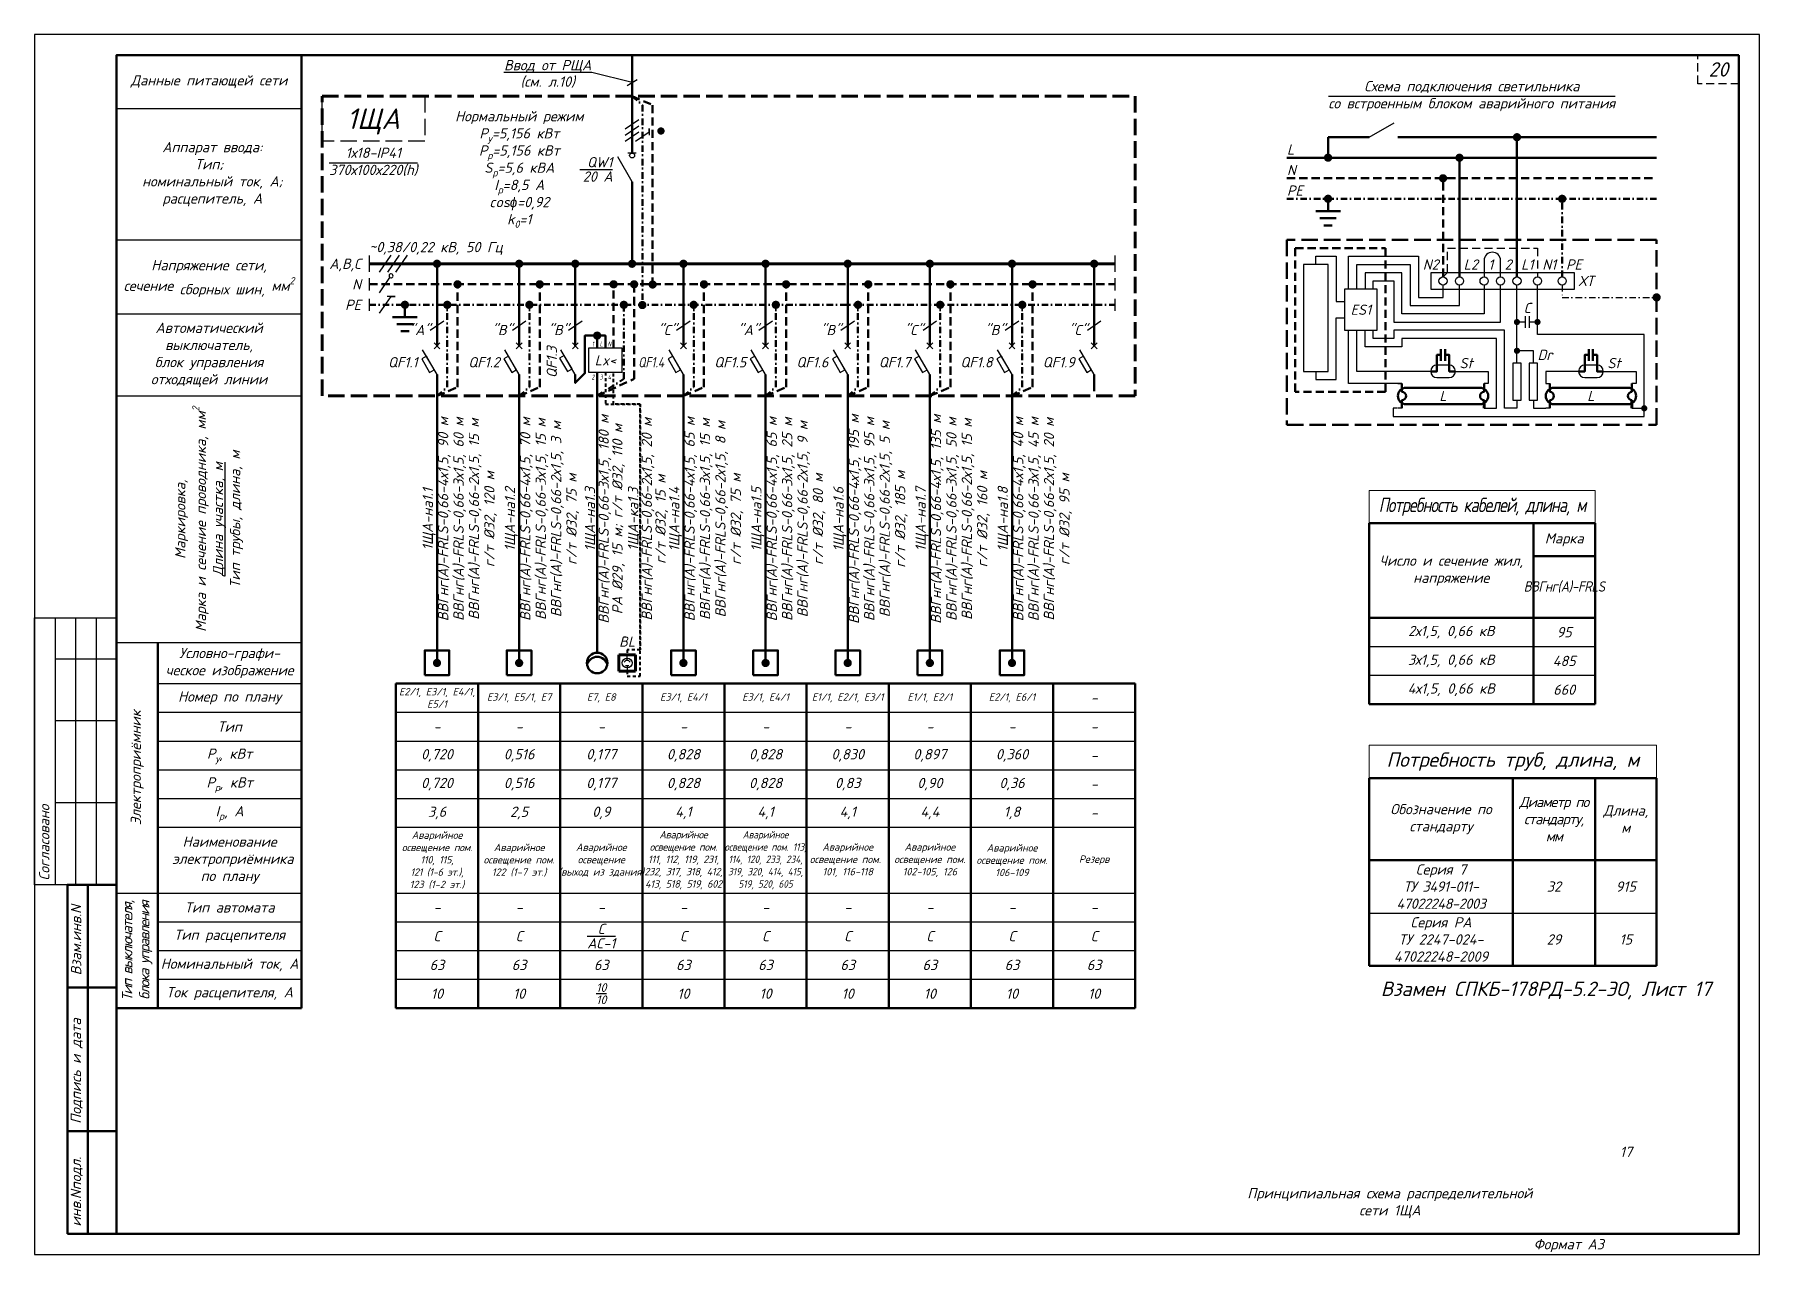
# Model space of a CAD drawing. Header units: millimetres. Extents: x 0 to 420, y 0 to 297.
import ezdxf
from ezdxf import colors
from ezdxf.entities.mleader import LeaderData, LeaderLine
from ezdxf.enums import TextEntityAlignment as Align
from ezdxf.math import Vec2, Vec3

# ---------------------------------------------------------------- set-up
doc = ezdxf.new("R2010")
doc.units = ezdxf.units.MM
for name, pattern in [('JIS_02_0.7', [1.35, 0.75, -0.6]), ('JIS_02_2.0', [3, 2, -1]), ('JIS_02_4.0', [5.5, 4, -1.5]), ('штрихпунктирная2', [12.7, 6.35, -3.175, 0, -3.175])]:
    doc.linetypes.add(name, pattern=pattern)
doc.layers.add('Рамка', color=7, linetype='Continuous')
doc.layers.add('ЭС', color=7, linetype='Continuous')
doc.styles.add('1.8', font='isocpeui.ttf', dxfattribs={"height": 1.8})
doc.styles.add('2.5', font='isocpeui.ttf', dxfattribs={"height": 2.5})
doc.styles.add('3.5', font='isocpeui.ttf', dxfattribs={"height": 3.5})
doc.styles.add('5', font='isocpeui.ttf', dxfattribs={"height": 5})

# ---------------------------------------------------------------- blocks, each defined once
blk = doc.blocks.new('*T2')
at = {"layer": 'ЭС', "color": 0, "linetype": 'ByBlock', "lineweight": 50, "transparency": 16777216}
for p, q in [((0, 0), (45, 0)), ((0, 0), (0, -232)), ((45, 0), (45, -232)), ((10, -143), (10, -232)), ((0, -232), (45, -232))]:
    blk.add_line(p, q, dxfattribs=at)
at = {"layer": 'ЭС', "color": 0, "linetype": 'ByBlock', "lineweight": 30, "transparency": 16777216}
for p, q in [((0, -13), (45, -13)), ((0, -45), (45, -45)), ((0, -63), (45, -63)), ((0, -83), (45, -83)), ((0, -143), (45, -143)), ((10, -153), (45, -153)), ((10, -160), (45, -160)), ((10, -167), (45, -167)), ((10, -174), (45, -174)), ((10, -181), (45, -181)), ((10, -188), (45, -188)), ((0, -204), (45, -204)), ((10, -211), (45, -211)), ((10, -218), (45, -218)), ((10, -225), (45, -225))]:
    blk.add_line(p, q, dxfattribs=at)
at = {"layer": 'ЭС', "color": 0, "transparency": 16777216, "char_height": 2.5, "attachment_point": 5, "style": '2.5'}
for s, insert, width in [('Данные питающей сети', (22.5, -6.5), 43), (' Аппарат ввода:\\PТип;\\P номинальный ток, А;\\P расцепитель, А', (22.5, -29), 43), ('\\A1;Напряжение сети,\\Pсечение {\\A0;сборных шин}, мм{\\H0.7x;\\S2^ ;}', (22.5, -54), 43), ('Автоматический выключатель,\\Pблок управления\\Pотходящей линии', (22.5, -73), 43), ('Условно-графи- ческое изображение', (27.5, -148), 33), ('Номер по плану', (27.5, -156.5), 33), ('Тип', (27.5, -163.5), 33), ('\\A1;Р{\\H0.7x;\\S^ у;}, кВт', (27.5, -170.5), 33), ('\\A1;Р{\\H0.7x;\\S^ р;\\H1.4286x;, кВт}', (27.5, -177.5), 33), ('\\A1;I{\\H0.7x;\\S^ p;}, А', (27.5, -184.5), 33), ('Наименование\\P электроприёмника\\Pпо плану', (27.5, -196), 33), ('Тип автомата', (27.5, -207.5), 33), ('Тип расцепителя', (27.5, -214.5), 33), ('Номинальный ток, А', (27.5, -221.5), 33), ('Ток расцепителя, А', (27.5, -228.5), 33)]:
    blk.add_mtext(s, dxfattribs=dict(at, insert=insert, width=width))
at = {"layer": 'ЭС', "color": 0, "transparency": 16777216, "char_height": 2.5, "attachment_point": 5, "rotation": 90, "style": '2.5'}
for s, insert, width in [('\\A1;Маркировка,\\PМарка и сечение проводника, мм{\\H0.7x;\\S2^ ;}\\P{\\LДлина участка, м\\P}Тип трубы, длина, м', (22.5, -113), 58), ('Электроприёмник', (5, -173.5), 59), ('{\\T0.85;Тип выключателя, блока управления}', (5, -218), 26)]:
    blk.add_mtext(s, dxfattribs=dict(at, insert=insert, width=width))
blk = doc.blocks.new('*T3')
at = {"layer": 'ЭС', "color": 0, "linetype": 'ByBlock', "lineweight": 50, "transparency": 16777216}
for p, q in [((0, 0), (180, 0)), ((0, 0), (0, -79)), ((20, 0), (20, -79)), ((40, 0), (40, -79)), ((60, 0), (60, -79)), ((80, 0), (80, -79)), ((100, 0), (100, -79)), ((120, 0), (120, -79)), ((140, 0), (140, -79)), ((160, 0), (160, -79)), ((180, 0), (180, -79)), ((0, -79), (180, -79))]:
    blk.add_line(p, q, dxfattribs=at)
at = {"layer": 'ЭС', "color": 0, "linetype": 'ByBlock', "lineweight": 30, "transparency": 16777216}
for p, q in [((0, -7), (180, -7)), ((0, -14), (180, -14)), ((0, -21), (180, -21)), ((0, -28), (180, -28)), ((0, -35), (180, -35)), ((0, -51), (180, -51)), ((0, -58), (180, -58)), ((0, -65), (180, -65)), ((0, -72), (180, -72))]:
    blk.add_line(p, q, dxfattribs=at)
at = {"layer": 'ЭС', "color": 0, "transparency": 16777216, "width": 20, "attachment_point": 5}
for s, insert, char_height, style in [('Е2/1, Е3/1, Е4/1, Е5/1', (10, -3.5), 1.8, '1.8'), ('Е3/1, Е5/1, Е7', (30, -3.5), 1.8, '1.8'), ('Е7, Е8', (50, -3.5), 1.8, '1.8'), ('Е3/1, Е4/1', (70, -3.5), 1.8, '1.8'), ('Е3/1, Е4/1', (90, -3.5), 1.8, '1.8'), ('Е1/1, Е2/1, Е3/1', (110, -3.5), 1.8, '1.8'), ('\\A1;Е1/1, Е2/1', (130, -3.5), 1.8, '1.8'), ('Е2/1, Е6/1', (150, -3.5), 1.8, '1.8'), ('-', (170, -3.5), 2.5, '2.5'), ('-', (10, -10.5), 2.5, '2.5'), ('-', (30, -10.5), 2.5, '2.5'), ('-', (50, -10.5), 2.5, '2.5'), ('-', (70, -10.5), 2.5, '2.5'), ('-', (90, -10.5), 2.5, '2.5'), ('-', (110, -10.5), 2.5, '2.5'), ('-', (130, -10.5), 2.5, '2.5'), ('-', (150, -10.5), 2.5, '2.5'), ('-', (170, -10.5), 2.5, '2.5'), ('0,720', (10, -17.5), 2.5, '2.5'), ('0,516', (30, -17.5), 2.5, '2.5'), ('0,177', (50, -17.5), 2.5, '2.5'), ('0,828', (70, -17.5), 2.5, '2.5'), ('0,828', (90, -17.5), 2.5, '2.5'), ('0,830', (110, -17.5), 2.5, '2.5'), ('0,897', (130, -17.5), 2.5, '2.5'), ('0,360', (150, -17.5), 2.5, '2.5'), ('-', (170, -17.5), 2.5, '2.5'), ('0,720', (10, -24.5), 2.5, '2.5'), ('0,516', (30, -24.5), 2.5, '2.5'), ('0,177', (50, -24.5), 2.5, '2.5'), ('0,828', (70, -24.5), 2.5, '2.5'), ('0,828', (90, -24.5), 2.5, '2.5'), ('0,83', (110, -24.5), 2.5, '2.5'), ('0,90', (130, -24.5), 2.5, '2.5'), ('0,36', (150, -24.5), 2.5, '2.5'), ('-', (170, -24.5), 2.5, '2.5'), ('3,6', (10, -31.5), 2.5, '2.5'), ('2,5', (30, -31.5), 2.5, '2.5'), ('0,9', (50, -31.5), 2.5, '2.5'), ('4,1', (70, -31.5), 2.5, '2.5'), ('4,1', (90, -31.5), 2.5, '2.5'), ('4,1', (110, -31.5), 2.5, '2.5'), ('4,4', (130, -31.5), 2.5, '2.5'), ('1,8', (150, -31.5), 2.5, '2.5'), ('-', (170, -31.5), 2.5, '2.5'), ('Аварийное освещение {\\T0.95;пом. 110, 115,\\P121 (1-6 эт.),\\P}123 (1-2 эт.)', (10, -43), 1.8, '1.8'), ('{\\T0.95;Аварийное освещение пом. 111, 112, 119, 231, 232, 317, 318, 412, 413, 518, 519, 602}', (70, -43), 1.8, '1.8'), ('{\\W0.9;Аварийное освещение пом. 113, 114, 120, 233, 234, 319, 320, 414, 415, 519, 520, 605}', (90, -43), 1.8, '1.8'), ('Аварийное освещение пом. 122 (1-7 эт.)', (30, -43), 1.8, '1.8'), ('Аварийное освещение\\P(выход из здания)', (50, -43), 1.8, '1.8'), ('Аварийное освещение пом.  101, 116-118', (110, -43), 1.8, '1.8'), ('Аварийное освещение пом. 102-105, 126', (130, -43), 1.8, '1.8'), ('Аварийное освещение пом. 106-109', (150, -43), 1.8, '1.8'), ('Резерв', (170, -43), 1.8, '1.8'), ('-', (10, -54.5), 2.5, '2.5'), ('-', (30, -54.5), 2.5, '2.5'), ('\\A1;\\SС/АС-1;', (50, -61.5), 2.5, '2.5'), ('-', (50, -54.5), 2.5, '2.5'), ('-', (70, -54.5), 2.5, '2.5'), ('-', (90, -54.5), 2.5, '2.5'), ('-', (110, -54.5), 2.5, '2.5'), ('-', (130, -54.5), 2.5, '2.5'), ('-', (150, -54.5), 2.5, '2.5'), ('-', (170, -54.5), 2.5, '2.5'), ('C', (10, -61.5), 2.5, '2.5'), ('C', (30, -61.5), 2.5, '2.5'), ('C', (70, -61.5), 2.5, '2.5'), ('C', (90, -61.5), 2.5, '2.5'), ('C', (110, -61.5), 2.5, '2.5'), ('C', (130, -61.5), 2.5, '2.5'), ('C', (150, -61.5), 2.5, '2.5'), ('C', (170, -61.5), 2.5, '2.5'), ('63', (10, -68.5), 2.5, '2.5'), ('63', (30, -68.5), 2.5, '2.5'), ('63', (50, -68.5), 2.5, '2.5'), ('63', (70, -68.5), 2.5, '2.5'), ('63', (90, -68.5), 2.5, '2.5'), ('63', (110, -68.5), 2.5, '2.5'), ('63', (130, -68.5), 2.5, '2.5'), ('63', (150, -68.5), 2.5, '2.5'), ('63', (170, -68.5), 2.5, '2.5'), ('10', (10, -75.5), 2.5, '2.5'), ('10', (30, -75.5), 2.5, '2.5'), ('\\A1;{\\H0.85x;\\S10/10;}', (50, -75.5), 2.5, '2.5'), ('10', (70, -75.5), 2.5, '2.5'), ('10', (90, -75.5), 2.5, '2.5'), ('10', (110, -75.5), 2.5, '2.5'), ('10', (130, -75.5), 2.5, '2.5'), ('10', (150, -75.5), 2.5, '2.5'), ('10', (170, -75.5), 2.5, '2.5')]:
    blk.add_mtext(s, dxfattribs=dict(at, insert=insert, char_height=char_height, style=style))
blk = doc.blocks.new('_Oblique')
at = {"color": 0, "linetype": 'ByBlock', "lineweight": -2}
blk.add_line((-0.5, -0.5), (0.5, 0.5), dxfattribs=at)
blk = doc.blocks.new('Светильник с люминесцентными лампами встроенный 600х600')
at = {"color": 0, "linetype": 'ByBlock', "lineweight": -2}
blk.add_lwpolyline([(-3, -2.95), (3, -2.95), (3, 3.05), (-3, 3.05)], close=True, dxfattribs=at)
at = {"color": 0, "linetype": 'ByBlock', "lineweight": -2, "const_width": 1}
blk.add_lwpolyline([(-0.5, 0, -1), (0.5, 0, -1)], format="xyb", close=True, dxfattribs=at)
blk = doc.blocks.new('Светильник с газоразрядными лампами')
at = {"color": 0, "linetype": 'ByBlock', "lineweight": -2}
blk.add_circle((0, 0), 2.5, dxfattribs=at)
blk.add_arc((-1, 0), 2.5, 281.5896, 78.4104, dxfattribs=at)
blk = doc.blocks.new('*T6')
at = {"layer": 'Defpoints', "color": 8, "linetype": 'ByBlock', "lineweight": 0, "transparency": 16777216}
for p, q in [((0, 0), (55, 0)), ((0, 0), (0, -8)), ((55, 0), (55, -8))]:
    blk.add_line(p, q, dxfattribs=at)
at = {"layer": 'ЭС', "color": 0, "linetype": 'ByBlock', "lineweight": 50, "transparency": 16777216}
for p, q in [((0, -8), (55, -8)), ((0, -8), (0, -52)), ((40, -8), (40, -52)), ((55, -8), (55, -52)), ((40, -16), (55, -16)), ((0, -31), (55, -31)), ((0, -52), (55, -52))]:
    blk.add_line(p, q, dxfattribs=at)
at = {"layer": 'ЭС', "color": 0, "linetype": 'ByBlock', "lineweight": 30, "transparency": 16777216}
for p, q in [((0, -38), (55, -38)), ((0, -45), (55, -45))]:
    blk.add_line(p, q, dxfattribs=at)
at = {"layer": 'ЭС', "color": 0, "transparency": 16777216, "attachment_point": 5}
for s, insert, char_height, width, style in [('{\\fISOCPEUR|b1|i1|c204|p34;\\W0.8;\\T0.9;Потребность кабелей, длина, м}', (27.5, -4), 3.5, 53, '3.5'), ('Марка', (47.5, -12), 2.5, 13, '2.5'), ('Число и сечение жил, напряжение', (20, -19.5), 2.5, 38, '2.5'), ('{\\W0.9;\\T0.95;ВВГнг(А)-FRLS}', (47.5, -23.5), 2.5, 13, '2.5'), ('2х1,5, 0,66 кВ', (20, -34.5), 2.5, 38, '2.5'), ('95', (47.5, -34.5), 2.5, 13, '2.5'), ('3х1,5, 0,66 кВ', (20, -41.5), 2.5, 38, '2.5'), ('485', (47.5, -41.5), 2.5, 13, '2.5'), ('4х1,5, 0,66 кВ', (20, -48.5), 2.5, 38, '2.5'), ('660', (47.5, -48.5), 2.5, 13, '2.5')]:
    blk.add_mtext(s, dxfattribs=dict(at, insert=insert, char_height=char_height, width=width, style=style))
blk = doc.blocks.new('*T7')
at = {"layer": 'Defpoints', "color": 8, "linetype": 'ByBlock', "lineweight": 0, "transparency": 16777216}
for p, q in [((0, 0), (70, 0)), ((0, 0), (0, -8)), ((70, 0), (70, -8))]:
    blk.add_line(p, q, dxfattribs=at)
at = {"layer": 'ЭС', "color": 0, "linetype": 'ByBlock', "lineweight": 50, "transparency": 16777216}
for p, q in [((0, -8), (70, -8)), ((0, -8), (0, -53.73)), ((35, -8), (35, -53.73)), ((55, -8), (55, -53.73)), ((70, -8), (70, -53.73)), ((0, -28), (70, -28)), ((0, -53.73), (70, -53.73))]:
    blk.add_line(p, q, dxfattribs=at)
at = {"layer": 'ЭС', "color": 0, "linetype": 'ByBlock', "lineweight": 30, "transparency": 16777216}
blk.add_line((0, -40.87), (70, -40.87), dxfattribs=at)
at = {"layer": 'ЭС', "color": 0, "transparency": 16777216, "attachment_point": 5}
for s, insert, char_height, width, style in [('{\\fISOCPEUR|b1|i1|c204|p34;Потребность труб, длина, м}', (35, -4), 3.5, 68, '3.5'), ('{\\T0.9;Диаметр по стандарту, мм}', (45, -18), 2.5, 18, '2.5'), ('Обозначение по стандарту', (17.5, -18), 2.5, 33, '2.5'), ('Длина, м', (62.5, -18), 2.5, 13, '2.5'), ('Серия 7\\P{\\T0.95;ТУ 3491-011- 47022248-2003}', (17.5, -34.43), 2.5, 33, '2.5'), ('32', (45, -34.43), 2.5, 18, '2.5'), ('915', (62.5, -34.43), 2.5, 13, '2.5'), ('Серия РА\\PТУ 2247-024- 47022248-2009', (17.5, -47.3), 2.5, 33, '2.5'), ('29', (45, -47.3), 2.5, 18, '2.5'), ('15', (62.5, -47.3), 2.5, 13, '2.5')]:
    blk.add_mtext(s, dxfattribs=dict(at, insert=insert, char_height=char_height, width=width, style=style))
blk = doc.blocks.new('ст.лм.')
at = {"color": 0, "linetype": 'ByBlock', "lineweight": -2}
for p, q in [((-16, 9), (-24, 9)), ((-24, 6), (-23, 6)), ((-24, 6), (-23, 6)), ((-23, 0), (-24, 0))]:
    blk.add_line(p, q, dxfattribs=at)
at = {"color": 40, "linetype": 'ByBlock', "lineweight": 50}
for p, q in [((-23, 6), (-23, 4)), ((-3, 6), (-3, 4)), ((-23, 2), (-23, 0))]:
    blk.add_line(p, q, dxfattribs=at)
at = {"color": 40, "linetype": 'ByBlock', "lineweight": 60}
blk.add_line((-3, 2), (-3, 0), dxfattribs=at)
at = {"color": 40, "linetype": 'ByBlock', "lineweight": 50}
for points in [[(-13.5, 13), (-14.5, 13), (-14.5, 9), (-16, 9)], [(-13.5, 14.42), (-13.5, 11.58)], [(-12.5, 14.42), (-12.5, 11.58)], [(-10, 9), (-11.5, 9), (-11.5, 13), (-12.5, 13)]]:
    blk.add_lwpolyline(points, dxfattribs=at)
at = {"color": 0, "linetype": 'ByBlock', "lineweight": -2}
blk.add_lwpolyline([(-11.5, 10.5), (-14.5, 10.5, 1), (-14.5, 7.5), (-11.5, 7.5, 1)], format="xyb", close=True, dxfattribs=at)
for points in [[(-10, 9), (-2, 9), (-2, 6), (-3, 6)], [(-3, 0), (0, 0)]]:
    blk.add_lwpolyline(points, dxfattribs=at)
at = {"color": 40, "linetype": 'ByBlock', "lineweight": 50}
blk.add_lwpolyline([(-4, 5), (-22, 5, 1), (-22, 1), (-4, 1, 1)], format="xyb", close=True, dxfattribs=at)
for centre, start, end in [((-23, 3), 270, 90), ((-3, 3), 90, 270)]:
    blk.add_arc(centre, 1, start, end, dxfattribs=at)
at = {"color": 0, "linetype": 'ByBlock', "lineweight": -2, "style": '2.5'}
blk.add_text('St', height=2.5, dxfattribs=at).set_placement((-9, 9), align=Align.BOTTOM_LEFT)
blk.add_text('L', height=2.5, dxfattribs=at).set_placement((-13, 3), align=Align.MIDDLE_CENTER)

msp = doc.modelspace()

# ---------------------------------------------------------------- linework, layer by layer
at = {"layer": 'Рамка', "lineweight": 30}
msp.add_lwpolyline([(420, 297), (0, 297), (0, 0), (420, 0)], close=True, dxfattribs=at)
at = {"layer": 'Рамка', "lineweight": 50}
msp.add_lwpolyline([(415, 292), (20, 292), (20, 5), (415, 5)], close=True, dxfattribs=at)
at = {"layer": 'Рамка', "linetype": 'JIS_02_2.0'}
msp.add_lwpolyline([(405, 292), (415, 292), (415, 285), (405, 285)], close=True, dxfattribs=at)
at = {"layer": 'Рамка', "lineweight": 30}
for points in [[(20, 90), (0, 90), (0, 155), (20, 155), (20, 90)], [(5, 155), (5, 90)], [(10, 155), (10, 90)], [(15, 155), (15, 90)], [(5, 145), (20, 145)], [(5, 130), (20, 130)], [(5, 110), (20, 110)]]:
    msp.add_lwpolyline(points, dxfattribs=at)
at = {"layer": 'Рамка', "lineweight": 50}
for points in [[(8, 5), (20, 5), (20, 90), (8, 90), (8, 5)], [(13, 90), (13, 5)], [(8, 65), (20, 65)], [(8, 30), (20, 30)]]:
    msp.add_lwpolyline(points, dxfattribs=at)
at = {"layer": 'ЭС'}
for p, q in [((143.85, 274.01), (147.15, 276.28)), ((143.85, 272.51), (147.15, 274.78)), ((143.85, 271.01), (147.15, 273.28)), ((132.75, 264.17), (140.75, 264.17)), ((81.5, 243.19), (81.5, 239.19)), ((84, 239.13), (86.83, 243.25)), ((86, 239.13), (88.83, 243.25)), ((88, 239.13), (90.83, 243.25)), ((263, 243.19), (263, 239.19)), ((96.35, 225.06), (99.65, 227.33)), ((116.35, 225.06), (119.65, 227.33)), ((130.02, 225.06), (133.32, 227.33)), ((156.35, 225.06), (159.65, 227.33)), ((176.35, 225.06), (179.65, 227.33)), ((196.35, 225.06), (199.65, 227.33)), ((216.35, 225.06), (219.65, 227.33)), ((236.35, 225.06), (239.65, 227.33)), ((256.35, 225.06), (259.65, 227.33)), ((97.29, 221.9), (98.71, 220.49)), ((98.71, 221.9), (97.29, 220.49)), ((117.29, 221.9), (118.71, 220.49)), ((118.71, 221.9), (117.29, 220.49)), ((130.96, 221.9), (132.38, 220.49)), ((132.38, 221.9), (130.96, 220.49)), ((157.29, 221.9), (158.71, 220.49)), ((158.71, 221.9), (157.29, 220.49)), ((177.29, 221.9), (178.71, 220.49)), ((178.71, 221.9), (177.29, 220.49)), ((197.29, 221.9), (198.71, 220.49)), ((198.71, 221.9), (197.29, 220.49)), ((217.29, 221.9), (218.71, 220.49)), ((218.71, 221.9), (217.29, 220.49)), ((237.29, 221.9), (238.71, 220.49)), ((238.71, 221.9), (237.29, 220.49)), ((257.29, 221.9), (258.71, 220.49)), ((258.71, 221.9), (257.29, 220.49))]:
    msp.add_line(p, q, dxfattribs=at)
at = {"layer": 'ЭС', "color": 5}
for p, q in [((81.5, 237.69), (81.5, 234.69)), ((263, 237.69), (263, 234.69))]:
    msp.add_line(p, q, dxfattribs=at)
at = {"layer": 'ЭС', "color": 5, "linetype": 'JIS_02_2.0', "lineweight": 50}
msp.add_line((141, 220.7), (141, 236.19), dxfattribs=at)
at = {"layer": 'ЭС', "color": 92}
for p, q in [((81.5, 232.69), (81.5, 229.69)), ((263, 232.69), (263, 229.69))]:
    msp.add_line(p, q, dxfattribs=at)
at = {"layer": 'ЭС', "lineweight": 50}
for points in [[(145.5, 268.14), (145.5, 291.95)], [(314.95, 272), (324.95, 272)], [(314.95, 267.01), (314.95, 272)], [(331.95, 272), (394.95, 272)], [(360.95, 238), (360.95, 272)], [(304.95, 267), (394.95, 267)], [(346.95, 238), (346.95, 267)], [(145.5, 261.14), (145.5, 241.19)], [(98, 221.19), (98, 241.19)], [(118, 221.19), (118, 241.19)], [(131.67, 221.19), (131.67, 241.19)], [(158, 221.19), (158, 241.19)], [(178, 221.19), (178, 241.19)], [(198, 221.19), (198, 241.19)], [(218, 221.19), (218, 241.19)], [(238, 221.19), (238, 241.19)], [(258, 221.19), (258, 241.19)], [(131.67, 214.19), (131.67, 212.19), (134, 214.53), (134, 223.7), (137, 223.7), (137, 220.7)], [(139, 220.7), (139, 223.7), (137, 223.7)], [(137, 214.7), (137, 146.5)], [(98, 214.19), (98, 144)], [(118, 214.19), (118, 144)], [(158, 214.19), (158, 144)], [(178, 214.19), (178, 144)], [(198, 214.19), (198, 144)], [(218, 214.19), (218, 144)], [(238, 214.19), (238, 144)], [(258, 214.19), (258, 210.19)]]:
    msp.add_lwpolyline(points, dxfattribs=at)
at = {"layer": 'ЭС', "color": 6, "linetype": 'JIS_02_4.0', "lineweight": 60}
msp.add_lwpolyline([(268, 209), (70, 209), (70, 282), (268, 282), (268, 209)], dxfattribs=at)
at = {"layer": 'ЭС', "color": 6, "linetype": 'JIS_02_4.0'}
msp.add_lwpolyline([(70, 282), (95, 282), (95, 271), (70, 271)], close=True, dxfattribs=at)
at = {"layer": 'ЭС', "color": 92, "linetype": 'штрихпунктирная2', "lineweight": 50, "ltscale": 0.25}
for points in [[(145.5, 282), (148, 279.83), (148, 231.14)], [(304.95, 257), (394.95, 257)], [(371.95, 238), (371.95, 257)], [(81.5, 231.19), (263, 231.19)], [(98, 209), (100.5, 211.17), (100.5, 231.19)], [(118, 209), (120.5, 211.17), (120.5, 231.19)], [(137, 209), (143.5, 213.17), (143.5, 231.19)], [(158, 209), (160.5, 211.17), (160.5, 231.19)], [(178, 209), (180.5, 211.17), (180.5, 231.19)], [(198, 209), (200.5, 211.17), (200.5, 231.19)], [(218, 209), (220.5, 211.17), (220.5, 231.19)], [(238, 209), (240.5, 211.17), (240.5, 231.19)]]:
    msp.add_lwpolyline(points, dxfattribs=at)
at = {"layer": 'ЭС', "color": 5, "linetype": 'JIS_02_2.0', "lineweight": 50}
for points in [[(145.5, 282), (150.5, 279.83), (150.5, 236.14)], [(304.95, 262), (394.95, 262)], [(342.95, 238), (342.95, 262)], [(81.5, 236.19), (263, 236.19)], [(98, 209), (103, 211.17), (103, 236.19)], [(118, 209), (123, 211.17), (123, 236.19)], [(137, 209), (146, 213.17), (146, 236.19)], [(158, 209), (163, 211.17), (163, 236.19)], [(178, 209), (183, 211.17), (183, 236.19)], [(198, 209), (203, 211.17), (203, 236.19)], [(218, 209), (223, 211.17), (223, 236.19)], [(238, 209), (243, 211.17), (243, 236.19)]]:
    msp.add_lwpolyline(points, dxfattribs=at)
at = {"layer": 'ЭС', "color": 92}
for points in [[(146.36, 271.01), (149.65, 273.28), (149.65, 274.08), (149.65, 272.48)], [(84, 229.13), (86.83, 233.25), (87.83, 233.25), (85.83, 233.25)]]:
    msp.add_lwpolyline(points, dxfattribs=at)
at = {"layer": 'ЭС', "color": 5}
for points, format in [([(148.85, 271.01, 0, 0, 0), (152.15, 273.28, 0.893, 0.893, -0.999976), (152.91, 273.74, 0.893, 0.893, -1), (152.15, 273.28, 0.893, 0.893, 893.92959)], "xyseb"), ([(84, 234.13), (86.55, 237.83, 0.999976), (87.06, 238.68, 1), (86.55, 237.83, -893.92959)], "xyb")]:
    msp.add_lwpolyline(points, format=format, dxfattribs=at)
at = {"layer": 'ЭС'}
for points in [[(324.95, 272), (331.01, 275.5)], [(145.5, 261.14), (142, 267.21)], [(146.5, 268.14), (144.5, 268.14)], [(311.95, 241), (311.95, 243), (316.95, 243), (316.95, 232), (318.95, 232)], [(319.95, 235), (319.95, 243), (336.95, 243), (336.95, 233), (342.95, 233), (342.95, 236)], [(321.95, 235), (321.95, 241), (334.95, 241), (334.95, 231), (346.95, 231), (346.95, 236)], [(352.95, 236), (352.95, 229), (332.95, 229), (332.95, 239), (323.95, 239), (323.95, 235)], [(325.95, 235), (325.95, 237), (330.95, 237), (330.95, 227), (356.95, 227), (356.95, 236)], [(331.8, 206), (330.8, 206), (330.8, 204), (391.95, 204), (391.95, 224), (365.95, 224), (365.95, 236)], [(360.95, 217), (360.95, 236)], [(311.95, 215), (311.95, 213), (316.95, 213), (316.95, 228), (318.95, 228)], [(362.95, 227), (360.95, 227)], [(362.95, 228.42), (362.95, 225.58)], [(363.95, 228.42), (363.95, 225.58)], [(365.95, 227), (363.95, 227)], [(332.95, 212), (319.95, 212), (319.95, 225)], [(331.95, 215), (321.95, 215), (321.95, 225)], [(355.95, 206), (355.95, 223), (332.95, 223), (332.95, 221), (323.95, 221), (323.95, 225)], [(360.95, 208), (360.95, 206), (357.95, 206), (357.95, 225), (330.95, 225), (330.95, 223), (325.95, 223), (325.95, 225)], [(98, 214.19), (94.5, 220.26)], [(118, 214.19), (114.5, 220.26)], [(131.67, 214.19), (128.17, 220.26)], [(158, 214.19), (154.5, 220.26)], [(178, 214.19), (174.5, 220.26)], [(198, 214.19), (194.5, 220.26)], [(218, 214.19), (214.5, 220.26)], [(238, 214.19), (234.5, 220.26)], [(258, 214.19), (254.5, 220.26)], [(364.95, 217), (364.95, 220), (360.95, 220)], [(367.95, 215), (367.95, 212)], [(364.95, 208), (364.95, 206), (367.95, 206)], [(143.9, 143.4), (144.7, 143.4)], [(144.3, 144.6), (144.3, 146)], [(144.3, 143.4), (144.3, 142)]]:
    msp.add_lwpolyline(points, dxfattribs=at)
for points, const_width in [([(360.45, 272, 1), (361.45, 272, 1)], 1), ([(314.45, 267.01, 1), (315.45, 267.01, 1)], 1), ([(346.45, 267, 1), (347.45, 267, 1)], 1), ([(97.5, 241.19, 1), (98.5, 241.19, 1)], 1), ([(117.5, 241.19, 1), (118.5, 241.19, 1)], 1), ([(131.17, 241.19, 1), (132.17, 241.19, 1)], 1), ([(145, 241.19, 1), (146, 241.19, 1)], 1), ([(157.5, 241.19, 1), (158.5, 241.19, 1)], 1), ([(177.5, 241.19, 1), (178.5, 241.19, 1)], 1), ([(197.5, 241.19, 1), (198.5, 241.19, 1)], 1), ([(217.5, 241.19, 1), (218.5, 241.19, 1)], 1), ([(237.5, 241.19, 1), (238.5, 241.19, 1)], 1), ([(257.5, 241.19, 1), (258.5, 241.19, 1)], 1), ([(360.57, 227, 1), (361.32, 227, 1)], 0.75), ([(365.57, 227, 1), (366.32, 227, 1)], 0.75), ([(136.5, 223.7, 1), (137.5, 223.7, 1)], 1), ([(360.57, 220, 1), (361.32, 220, 1)], 0.75), ([(391.57, 206, 1), (392.32, 206, 1)], 0.75)]:
    msp.add_lwpolyline(points, format="xyb", close=True, dxfattribs=dict(at, const_width=const_width))
at = {"layer": 'ЭС', "color": 5, "const_width": 1}
for points in [[(342.45, 262, 1), (343.45, 262, 1)], [(102.5, 236.19, -1), (103.5, 236.19, -1)], [(122.5, 236.19, -1), (123.5, 236.19, -1)], [(140.5, 236.19, -1), (141.5, 236.19, -1)], [(145.5, 236.19, -1), (146.5, 236.19, -1)], [(150, 236.14, 1), (151, 236.14, 1)], [(162.5, 236.19, -1), (163.5, 236.19, -1)], [(182.5, 236.19, -1), (183.5, 236.19, -1)], [(202.5, 236.19, -1), (203.5, 236.19, -1)], [(222.5, 236.19, -1), (223.5, 236.19, -1)], [(242.5, 236.19, -1), (243.5, 236.19, -1)]]:
    msp.add_lwpolyline(points, format="xyb", close=True, dxfattribs=at)
at = {"layer": 'ЭС', "color": 92, "const_width": 1}
for points in [[(314.45, 257.01, 1), (315.45, 257.01, 1)], [(371.45, 257, 1), (372.45, 257, 1)], [(89.69, 231.2, 1), (90.69, 231.2, 1)], [(100, 231.19, -1), (101, 231.19, -1)], [(120, 231.19, -1), (121, 231.19, -1)], [(143, 231.19, -1), (144, 231.19, -1)], [(147.5, 231.14, -1), (148.5, 231.14, -1)], [(160, 231.19, -1), (161, 231.19, -1)], [(180, 231.19, -1), (181, 231.19, -1)], [(200, 231.19, -1), (201, 231.19, -1)], [(220, 231.19, -1), (221, 231.19, -1)], [(240, 231.19, -1), (241, 231.19, -1)], [(394.45, 233, 1), (395.45, 233, 1)]]:
    msp.add_lwpolyline(points, format="xyb", close=True, dxfattribs=at)
at = {"layer": 'ЭС', "color": 92, "lineweight": 50}
for points in [[(314.95, 257.01), (314.95, 254.01)], [(311.95, 254.01), (317.95, 254.01)], [(312.95, 252.28), (316.95, 252.28)], [(313.95, 250.54), (315.95, 250.54)], [(90.19, 231.2), (90.19, 228.2)], [(87.19, 228.2), (93.19, 228.2)], [(88.19, 226.47), (92.19, 226.47)], [(89.19, 224.74), (91.19, 224.74)]]:
    msp.add_lwpolyline(points, dxfattribs=at)
at = {"layer": 'ЭС', "color": 6, "linetype": 'JIS_02_4.0', "lineweight": 50}
msp.add_lwpolyline([(304.95, 202), (394.95, 202), (394.95, 247), (304.95, 247)], close=True, dxfattribs=at)
at = {"layer": 'ЭС', "color": 1, "linetype": 'JIS_02_2.0', "lineweight": 50}
msp.add_lwpolyline([(328.95, 210), (306.95, 210), (306.95, 245), (328.95, 245)], close=True, dxfattribs=at)
at = {"layer": 'ЭС', "color": 5, "linetype": 'JIS_02_2.0'}
msp.add_lwpolyline([(342.95, 238), (344.01, 239.06), (344.01, 245), (365.95, 245), (365.95, 238)], dxfattribs=at)
at = {"layer": 'ЭС'}
msp.add_lwpolyline([(356.95, 238), (356.95, 242, 1), (352.95, 242), (352.95, 238)], format="xyb", dxfattribs=at)
at = {"layer": 'ЭС', "lineweight": 100}
msp.add_lwpolyline([(263, 241.19), (81.5, 241.19)], dxfattribs=at)
at = {"layer": 'ЭС'}
for points in [[(308.95, 215), (314.95, 215), (314.95, 241), (308.95, 241)], [(339.95, 235), (374.95, 235), (374.95, 239), (339.95, 239)], [(318.95, 225), (326.95, 225), (326.95, 235), (318.95, 235)], [(96.18, 214.73), (97.31, 215.38), (95.41, 218.67), (94.28, 218.02)], [(116.18, 214.73), (117.31, 215.38), (115.41, 218.67), (114.28, 218.02)], [(129.74, 214.93), (130.87, 215.58), (128.97, 218.87), (127.84, 218.22)], [(156.18, 214.73), (157.31, 215.38), (155.41, 218.67), (154.28, 218.02)], [(176.18, 214.73), (177.31, 215.38), (175.41, 218.67), (174.28, 218.02)], [(196.18, 214.73), (197.31, 215.38), (195.41, 218.67), (194.28, 218.02)], [(216.18, 214.73), (217.31, 215.38), (215.41, 218.67), (214.28, 218.02)], [(236.18, 214.73), (237.31, 215.38), (235.41, 218.67), (234.28, 218.02)], [(256.18, 214.73), (257.31, 215.38), (255.41, 218.67), (254.28, 218.02)], [(359.95, 208), (361.95, 208), (361.95, 217), (359.95, 217)], [(363.95, 208), (365.95, 208), (365.95, 217), (363.95, 217)]]:
    msp.add_lwpolyline(points, close=True, dxfattribs=at)
at = {"layer": 'ЭС', "color": 92, "linetype": 'штрихпунктирная2', "ltscale": 0.25}
msp.add_lwpolyline([(371.95, 236), (371.95, 233), (394.95, 233)], dxfattribs=at)
at = {"layer": 'ЭС', "ltscale": 100}
msp.add_lwpolyline([(135, 220.7), (143, 220.7), (143, 214.7), (135, 214.7)], close=True, dxfattribs=at)
at = {"layer": 'ЭС', "color": 161, "linetype": 'JIS_02_0.7', "lineweight": 40}
for points in [[(139, 214.7), (139, 207), (147.5, 207), (147.5, 147.2), (144.3, 147.2), (144.3, 146)], [(144.3, 142), (144.3, 140.8), (147.5, 140.8), (147.5, 147.2), (147.5, 207), (141, 207), (141, 214.7)]]:
    msp.add_lwpolyline(points, dxfattribs=at)
at = {"layer": 'ЭС', "color": 30, "true_color": 0xf57a00}
for points in [[(138.84, 148.76, 0, 0, 0), (140.25, 147.34, 0.533, 0, 0), (141.19, 146.4, 0, 0, 0)], [(139.54, 149.46, 0, 0, 0), (140.96, 148.05, 0.533, 0, 0), (141.9, 147.11, 0, 0, 0)]]:
    msp.add_lwpolyline(points, format="xyseb", dxfattribs=at)
at = {"layer": 'ЭС', "color": 6, "linetype": 'JIS_02_4.0', "lineweight": 60}
msp.add_lwpolyline([(146.3, 146), (146.3, 142), (142.3, 142), (142.3, 146)], close=True, dxfattribs=at)
at = {"layer": 'ЭС'}
for centre, radius in [((145.5, 267.54), 0.6), ((342.95, 237), 1), ((346.95, 237), 1), ((352.95, 237), 1), ((356.95, 237), 1), ((360.95, 237), 1), ((365.95, 237), 1), ((371.95, 237), 1), ((144.3, 144), 1.2)]:
    msp.add_circle(centre, radius, dxfattribs=at)
msp.add_arc((144.3, 143.8), 0.8, 30, 150, dxfattribs=at)

# ---------------------------------------------------------------- block references
for name, p in [('*T2', (20, 292)), ('*T6', (324.95, 186)), ('*T3', (88, 139)), ('*T7', (324.95, 124))]:
    msp.add_blockref(name, p)
for p in [(355.95, 206), (391.95, 206)]:
    msp.add_blockref('ст.лм.', p, dxfattribs=at)
at = {"layer": 'ЭС', "lineweight": 50}
for p in [(98, 144), (118, 144), (158, 144), (178, 144), (198, 144), (218, 144), (238, 144)]:
    msp.add_blockref('Светильник с люминесцентными лампами встроенный 600х600', p, dxfattribs=at)
at = {"layer": 'ЭС', "lineweight": 50, "rotation": 90}
msp.add_blockref('Светильник с газоразрядными лампами', (137, 144), dxfattribs=at)

# ---------------------------------------------------------------- texts
at = {"layer": 'Рамка', "style": '3.5'}
msp.add_text('20', height=3.5, dxfattribs=at).set_placement((410, 288.5), align=Align.MIDDLE_CENTER)
at = {"layer": 'Рамка', "style": '2.5'}
for s, p in [('Согласовано', (3.63, 91.04)), ('Взам.инв.N', (11.38, 67.96)), ('Подпись и дата', (11.33, 31.82)), ('инв.Nподл.', (11.33, 6.82))]:
    msp.add_text(s, height=2.5, rotation=90, dxfattribs=at).set_placement(p)
msp.add_text('Формат А3', height=2.5, dxfattribs=at).set_placement((365, 2.5), align=Align.MIDDLE_LEFT)
at = {"layer": 'Рамка', "attachment_point": 5}
for s, insert, char_height, width, style in [('Взамен СПКБ-178РД-5.2-ЭО, Лист 17 ', (368.02, 64.27), 3.5, 119.9999, '3.5'), ('17', (387.5, 25), 2.5, 15, '2.5'), ('Принципиальная схема распределительной сети 1ЩА ', (330, 12.5), 2.5, 69.9999, '2.5')]:
    msp.add_mtext(s, dxfattribs=dict(at, insert=insert, char_height=char_height, width=width, style=style))
at = {"layer": 'ЭС'}
for s, height, style, p in [('1ЩА', 5, '5', (82.5, 276.5)), ('ES1', 2.5, '2.5', (322.95, 230)), ('Lx<', 2.5, '2.5', (139, 217.7))]:
    msp.add_text(s, height=height, dxfattribs=dict(at, style=style)).set_placement(p, align=Align.MIDDLE_CENTER)
at = {"layer": 'ЭС', "style": '2.5'}
for s, p in [('L', (304.95, 267)), ('N', (304.95, 262)), ('PE', (304.95, 257)), ('~0,38/0,22 кВ, 50 Гц', (81.5, 243.25)), ('L2', (347.95, 239)), ('1', (353.95, 239)), ('2', (357.95, 239)), ('L1', (361.95, 239)), ('Dr', (365.95, 217))]:
    msp.add_text(s, height=2.5, dxfattribs=at).set_placement(p, align=Align.BOTTOM_LEFT)
for s, p in [('QW1', (140.75, 265.92)), ('20 А', (140.75, 262.42)), ('А,В,С', (79.5, 241.19)), ('N', (79.5, 236.19)), ('РЕ', (79.5, 231.19)), ('"А"', (96.35, 225.06)), ('"В"', (116.35, 225.06)), ('"В"', (130.02, 225.06)), ('"С"', (156.35, 225.06)), ('"А"', (176.35, 225.06)), ('"В"', (196.35, 225.06)), ('"С"', (216.35, 225.06)), ('"В"', (236.35, 225.06)), ('"С"', (256.35, 225.06)), ('QF1.1', (93.28, 217.22)), ('QF1.2', (113.28, 217.22)), ('QF1.5', (173.28, 217.22)), ('QF1.6', (193.28, 217.22)), ('QF1.7', (213.28, 217.22)), ('QF1.8', (233.28, 217.22)), ('QF1.9', (253.28, 217.22))]:
    msp.add_text(s, height=2.5, dxfattribs=at).set_placement(p, align=Align.MIDDLE_RIGHT)
for s, p in [('N2', (339.95, 239)), ('N1', (368.82, 239)), ('PE', (374.82, 239)), ('C', (363.45, 228.42)), ('BL', (144.3, 147.2))]:
    msp.add_text(s, height=2.5, dxfattribs=at).set_placement(p, align=Align.BOTTOM_CENTER)
msp.add_text('ХТ', height=2.5, dxfattribs=at).set_placement((375.95, 237), align=Align.MIDDLE_LEFT)
msp.add_text('QF1.3', height=2.5, rotation=90, dxfattribs=at).set_placement((127.95, 217.22), align=Align.BOTTOM_CENTER)
at = {"layer": 'ЭС', "style": '1.8', "width": 0.7}
for s, p in [('1', (136, 220.7)), ('L', (138, 220.7)), ('N', (140, 220.7))]:
    msp.add_text(s, height=1.2, dxfattribs=at).set_placement(p, align=Align.BOTTOM_CENTER)
at = {"layer": 'ЭС', "style": '2.5', "width": 0.8}
msp.add_text('QF1.4', height=2.5, dxfattribs=at).set_placement((153.28, 217.22), align=Align.MIDDLE_RIGHT)
at = {"layer": 'ЭС', "style": '1.8', "width": 0.7}
for s, p in [('2', (136, 214.2)), ('3', (138, 214.2)), ('4', (140, 214.2))]:
    msp.add_text(s, height=1.2, dxfattribs=at).set_placement(p, align=Align.TOP_CENTER)
at = {"layer": 'ЭС', "linetype": 'Continuous', "insert": (349.95, 282), "char_height": 2.5, "attachment_point": 5, "style": '2.5'}
msp.add_mtext('\\A1;{\\fISOCPEUR|b1|i1|c204|p34;Схема подключения светильника\\P\\Oсо встроенным блоком аварийного питания}', dxfattribs=at)
at = {"layer": 'ЭС', "char_height": 2.5, "attachment_point": 5, "style": '2.5'}
for s, insert in [('\\A1;Нормальный режим\\PР{\\H0.7x;\\S^ у;}=5,156 кВт\\PР{\\H0.7x;\\S^ р;}=5,156 кВт\\PS{\\H0.7x;\\S^ р;\\H1.4286x;=}5,6 кВА\\PI{\\H0.7x;\\S^ р;}=8,5 А\\Pcos{\\A0;\\fSymbol|b0|i1|c2|p18;\\H0.95833x;j}=0,92\\Pk{\\H0.7x;\\S^ 0;\\H1.4286x;=1}', (118.04, 264.15)), ('\\A1;1х18-IP41\\P{\\O370х100х220(h)}', (82.5, 266))]:
    msp.add_mtext(s, dxfattribs=dict(at, insert=insert))
at = {"layer": 'ЭС', "char_height": 2.5, "attachment_point": 2, "rotation": 90, "style": '2.5'}
for s, insert, line_spacing_factor in [('1ЩА-на1.1\\PВВГнг(А)-FRLS-0,66-4х1,5, 90 м\\PВВГнг(А)-FRLS-0,66-3х1,5, 60 м\\PВВГнг(А)-FRLS-0,66-2х1,5, 15 м\\Pг/т %%C32, 120 м', (94.5, 179), 0.9), ('1ЩА-на1.2\\PВВГнг(А)-FRLS-0,66-4х1,5, 70 м\\PВВГнг(А)-FRLS-0,66-3х1,5, 15 м\\PВВГнг(А)-FRLS-0,66-2х1,5, 3 м\\Pг/т %%C32, 75 м', (114.5, 179), 0.9), ('1ЩА-на1.3\\PВВГнг(А)-FRLS-0,66-3х1,5, 180 м\\PРА %%C29, 15 м; г/т %%C32, 110 м', (134, 179), 0.8), ('1ЩА-ка1.3\\PВВГнг(А)-FRLS-0,66-2х1,5, 20 м\\Pг/т %%C32, 15 м', (144.5, 179), 0.8), ('1ЩА-на1.4\\PВВГнг(А)-FRLS-0,66-4х1,5, 65 м\\PВВГнг(А)-FRLS-0,66-3х1,5, 15 м\\PВВГнг(А)-FRLS-0,66-2х1,5, 8 м\\Pг/т %%C32, 75 м', (154.5, 179), 0.9), ('1ЩА-на1.5\\PВВГнг(А)-FRLS-0,66-4х1,5, 65 м\\PВВГнг(А)-FRLS-0,66-3х1,5, 25 м\\PВВГнг(А)-FRLS-0,66-2х1,5, 9 м\\Pг/т %%C32, 80 м', (174.5, 179), 0.9), ('1ЩА-на1.6\\PВВГнг(А)-FRLS-0,66-4х1,5, 195 м\\PВВГнг(А)-FRLS-0,66-3х1,5, 95 м\\PВВГнг(А)-FRLS-0,66-2х1,5, 5 м\\Pг/т %%C32, 185 м', (194.5, 179), 0.9), ('1ЩА-на1.7\\PВВГнг(А)-FRLS-0,66-4х1,5, 135 м\\PВВГнг(А)-FRLS-0,66-3х1,5, 50 м\\PВВГнг(А)-FRLS-0,66-2х1,5, 15 м\\Pг/т %%C32, 160 м', (214.5, 179), 0.9), ('1ЩА-на1.8\\PВВГнг(А)-FRLS-0,66-4х1,5, 40 м\\PВВГнг(А)-FRLS-0,66-3х1,5, 45 м\\PВВГнг(А)-FRLS-0,66-2х1,5, 20 м\\Pг/т %%C32, 95 м', (234.5, 179), 0.9)]:
    msp.add_mtext(s, dxfattribs=dict(at, insert=insert, line_spacing_factor=line_spacing_factor))

# ---------------------------------------------------------------- leaders
at = {"layer": 'ЭС'}
ml = msp.add_multileader_mtext('Standard', dxfattribs=at)
ml.set_content('Ввод от РЩА\\P(см. л.10)', color=256, style='2.5')
ml.set_leader_properties()
ml.set_arrow_properties(name='OBLIQUE')
ml.build(insert=Vec2(0, 0))
ml.multileader.update_dxf_attribs({"text_left_attachment_type": 6, "text_right_attachment_type": 6, "dogleg_length": 0, "arrow_head_size": 2})
ctx = ml.context
ctx.base_point, ctx.char_height, ctx.arrow_head_size, ctx.landing_gap_size, ctx.plane_origin = Vec3(114.22, 287.79), 2.5, 2, 0, Vec3(-405.5, 293.64)
ctx.left_attachment, ctx.right_attachment, ctx.text_align_type = 6, 6, 1
notes = []
notes.append((ctx, [(1, (1, 1, 0), (135.7, 287.79), (-1, 0), 0, [(0, [(145.5, 285.33)], 0, [])])]))
ctx.mtext.insert, ctx.mtext.alignment, ctx.mtext.line_spacing_factor, ctx.mtext.flow_direction = Vec3(124.96, 290.79), 2, 0.96, 5
for ctx, leaders in notes:
    for number, flags, end, landing, length, lines in leaders:
        leader = LeaderData()
        leader.index, (leader.has_last_leader_line, leader.has_dogleg_vector, leader.attachment_direction) = number, flags
        leader.last_leader_point, leader.dogleg_vector, leader.dogleg_length = Vec3(end), Vec3(landing), length
        for number, points, colour, breaks in lines:
            line = LeaderLine()
            line.index, line.vertices, line.color, line.breaks = number, Vec3.list(points), colors.encode_raw_color(colour), breaks
            leader.lines.append(line)
        ctx.leaders.append(leader)

doc.saveas('drawing.dxf')
